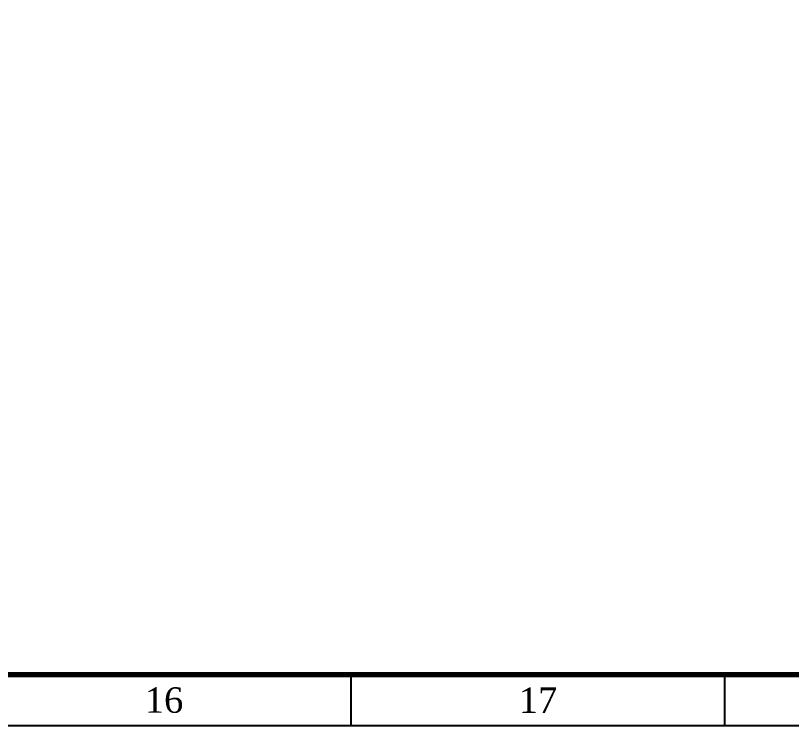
# Model space of a CAD drawing. Header units: metres. Extents: x 1218 to 2690, y 1163 to 1758.
# Drawn here: x 2329.3 to 2481.9, y 1163.8 to 1303.4 of the extents above; entities that cross this region are included whole.
import ezdxf
from ezdxf.enums import TextEntityAlignment as Align

# ---------------------------------------------------------------- set-up
doc = ezdxf.new("R2010")
doc.units = ezdxf.units.M
doc.styles.add('Times', font='times.ttf')

# ---------------------------------------------------------------- blocks, each defined once
blk = doc.blocks.new('*U717')
at = {"color": 5}
blk.add_lwpolyline([(0, 0), (1471, 0), (1471, 594), (0, 594)], close=True, dxfattribs=at)

msp = doc.modelspace()

# ---------------------------------------------------------------- linework, layer by layer
at = {"color": 5}
for p, q in [((2395.27, 1163.77), (2395.27, 1173.77)), ((2468.82, 1163.77), (2468.82, 1173.77))]:
    msp.add_line(p, q, dxfattribs=at)
at = {"color": 5, "const_width": 1}
msp.add_lwpolyline([(1243.47, 1173.77), (2679.47, 1173.77), (2679.47, 1747.77), (1243.47, 1747.77)], close=True, dxfattribs=at)

# ---------------------------------------------------------------- block references
msp.add_blockref('*U717', (1218.47, 1163.77))

# ---------------------------------------------------------------- texts
at = {"color": 4, "style": 'Times'}
for s, p in [('16', (2358.49, 1168.77)), ('17', (2432.04, 1168.77))]:
    msp.add_text(s, height=5, dxfattribs=at).set_placement(p, align=Align.MIDDLE)

doc.saveas('drawing.dxf')
